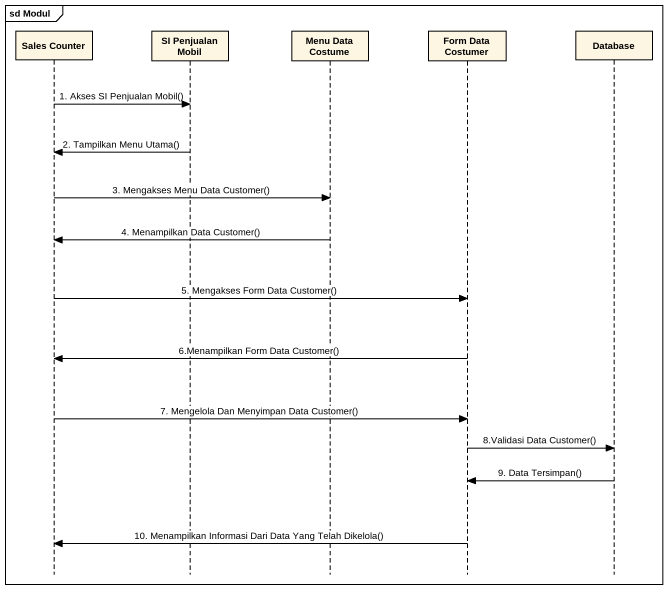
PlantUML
@startuml
mainframe sd Modul
hide footbox
participant "Sales Counter" as Sales_Counter
participant "SI Penjualan Mobil" as SI_Penjualan_Mobil
participant "Menu Data Costume" as Menu_Data_Costume
participant "Form Data Costumer" as Form_Data_Costumer
participant "Database" as Database_

Sales_Counter -> SI_Penjualan_Mobil : 1. Akses SI Penjualan Mobil()
SI_Penjualan_Mobil -> Sales_Counter : 2. Tampilkan Menu Utama()
Sales_Counter -> Menu_Data_Costume : 3. Mengakses Menu Data Customer()
Menu_Data_Costume -> Sales_Counter : 4. Menampilkan Data Customer()
Sales_Counter -> Form_Data_Costumer : 5. Mengakses Form Data Customer()
Form_Data_Costumer -> Sales_Counter : 6.Menampilkan Form Data Customer()
Sales_Counter -> Form_Data_Costumer : 7. Mengelola Dan Menyimpan Data Customer()
Form_Data_Costumer -> Database_ : 8.Validasi Data Customer()
Database_ -> Form_Data_Costumer : 9. Data Tersimpan()
Form_Data_Costumer -> Sales_Counter : 10. Menampilkan Informasi Dari Data Yang Telah Dikelola()
@enduml
